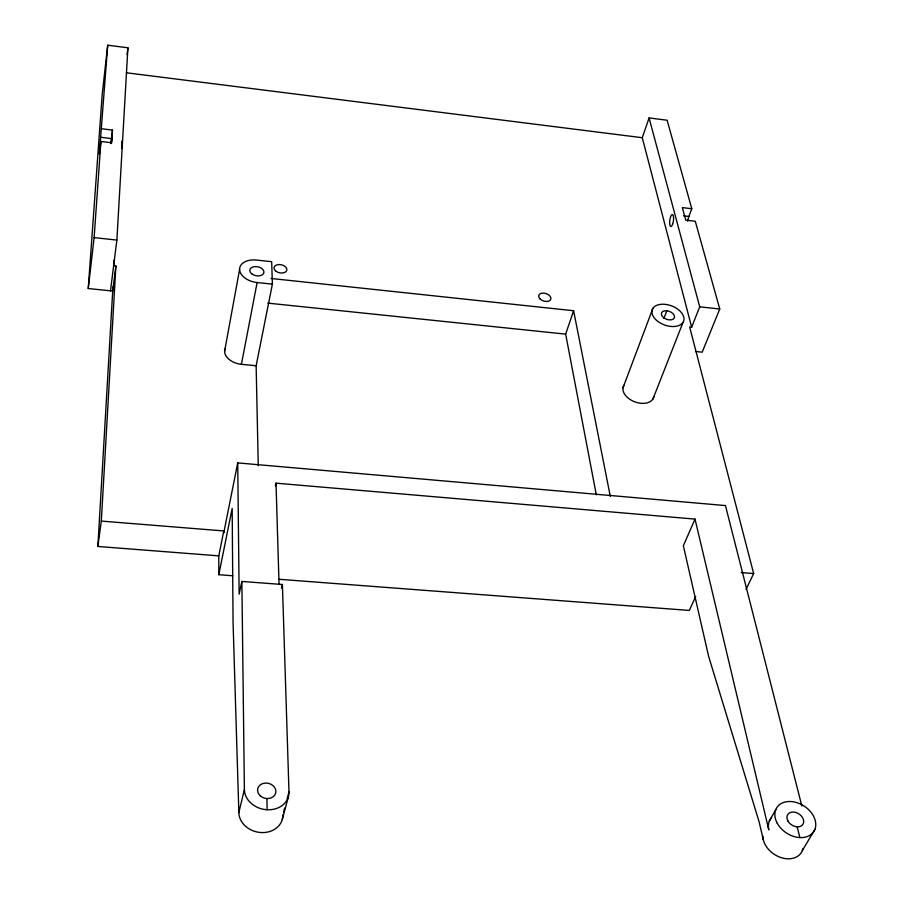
<?xml version="1.0" encoding="UTF-8"?>
<svg xmlns="http://www.w3.org/2000/svg" width="904" height="904" viewBox="0 0 904 904"><rect width="100%" height="100%" fill="white"/><g stroke="black" fill="none" stroke-linecap="round" stroke-linejoin="round"><path stroke-width="1.36" d="M97.869 546.457L101.316 521.088L223.763 530.942L218.791 555.87L97.869 546.457L112.955 286.839M110.491 290.828L116.876 240.091L127.916 47.799L107.712 45.2L102.197 94.457L88.242 288.523L112.706 291.054L115.893 265.979L113.644 265.742L113.972 260.103M101.316 521.088L115.893 265.979M101.813 128.797L112.48 130.074L111.667 142.764L100.92 141.487L99.338 154.132L107.712 45.2M122.345 141.069L121.667 148.527M88.242 288.523L94.129 237.605L100.92 141.487M111.463 142.391L111.712 138.583L111.147 142.527M110.921 143.634L112.48 130.074M121.599 145.386L122.085 141.171M127.091 54.681L127.916 47.799M224.61 351.283L239.594 269.381M256.137 365.747L241.413 364.312L257.12 282.534A17.447 11.074 11.3 0 1 239.594 269.448A17.447 11.074 11.3 0 1 256.612 260.07L271.675 261.697L272.387 284.15L256.137 365.747L258.262 465.741M801.859 806.052L725.46 505.573L237.718 462.904L223.774 532.806L223.763 530.942M232.859 575.78L218.813 574.707L232.17 508.387L233.062 622.54L238.848 812.515A22.171 18.588 12.9 0 0 261.211 832.55A22.171 18.588 12.9 0 0 282.85 814.786M287.178 798.684L288.986 791.983L282.41 584.504L241.865 581.441L239.142 594.143L237.718 462.904M275.415 485.866L276.014 483.165L695.006 519.099L768.807 829.906A21.866 16.091 33.2 0 1 771.598 817.555M281.517 588.289L282.41 584.504M238.848 812.515L244.396 789.565L241.865 581.441M283.573 812.108L284.658 808.086M282.251 819.6L288.376 796.808M596.324 494.906L565.655 334.13L573.611 310.739L271.053 278.466M746.06 589.351L753.654 573.565L689.65 326.954L691.65 327.169L642.269 137.713L649.083 117.927L667.118 120.232L691.797 208.734L688.882 216.474A10.034 3.164 -82.5 0 0 687.65 221.164M622.992 387.816L652.891 308.343M663.886 318.479L666.824 310.795A6.859 4.181 20.3 0 1 674.147 318.197A6.859 4.181 20.3 0 1 662.892 316.999A6.859 4.181 20.3 0 1 666.802 310.795M652.948 399.003L683.051 322.31A16.701 10.17 20.3 0 0 665.095 304.343A16.701 10.17 20.3 0 0 655.671 319.496A16.701 10.17 20.3 0 0 683.051 322.31M691.65 327.169L699.719 306.84L649.083 117.927M691.797 208.734L682.317 207.604L685.752 220.147L695.289 221.277L719.754 309.021L702.182 352.187L695.425 351.486M695.006 519.099L683.345 545.745L708.634 656.383L759.111 821.849L763.281 839.692M695.673 596.55L689.334 610.437L279.212 579.294M769.338 821.069L775.847 809.498M802.334 850.596L814.899 829.386M741.235 572.56L753.654 573.565M267.833 303.122L565.655 334.13M257.12 282.534L272.387 284.15M94.129 237.605L116.876 240.091M699.719 306.84L719.754 309.021M100.852 137.295L111.474 138.561M683.481 215.83L688.882 216.474M126.323 72.772L642.269 137.713M797.181 826.844L799.87 837.579M573.611 310.739L610.29 496.319M276.014 483.165L279.053 584.47M266.917 798.526L267.155 809.747A22.476 18.634 13 0 0 288.986 791.983M218.791 555.87L218.813 574.707M802.944 848.528A21.73 16.08 33.4 0 1 781.474 857.726A21.73 16.08 33.4 0 1 762.84 836.2M267.109 809.735A22.476 18.634 13 0 1 244.396 789.565M653.852 396.472A16.114 10.306 20.6 0 1 634.845 401.873A16.114 10.306 20.6 0 1 623.952 385.296M241.413 364.312A16.803 11.187 10.9 0 1 225.164 348.413M260.397 795.938A9.232 7.661 13 0 0 275.63 793.26A9.232 7.661 13 0 0 264.171 783.214A9.232 7.661 13 0 0 260.397 795.938M777.293 823.307A22.012 16.102 32.9 0 0 812.685 832.979A22.012 16.102 32.9 0 0 795.995 802.39A22.012 16.102 32.9 0 0 777.293 823.307M787.904 820.956A9.051 6.622 32.9 0 0 802.447 824.979A9.051 6.622 32.9 0 0 795.633 812.402A9.051 6.622 32.9 0 0 787.904 820.956M275.991 271.279A6.543 4.136 11.8 0 0 286.715 270.545A6.543 4.136 11.8 0 0 278.601 264.544A6.543 4.136 11.8 0 0 275.991 271.279M539.914 298.806A6.339 3.932 17.8 0 0 550.491 299.925A6.339 3.932 17.8 0 0 544.038 293.122A6.339 3.932 17.8 0 0 539.914 298.806M672.632 224.26A6.034 1.842 -82.6 0 0 672.61 214.587A6.034 1.842 -82.6 0 0 669.638 222.655A6.034 1.842 -82.6 0 0 672.632 224.26M251.945 273.98A7.164 4.554 11.3 0 0 263.742 273.155A7.164 4.554 11.3 0 0 254.905 266.59A7.164 4.554 11.3 0 0 251.945 273.98"/></g></svg>
